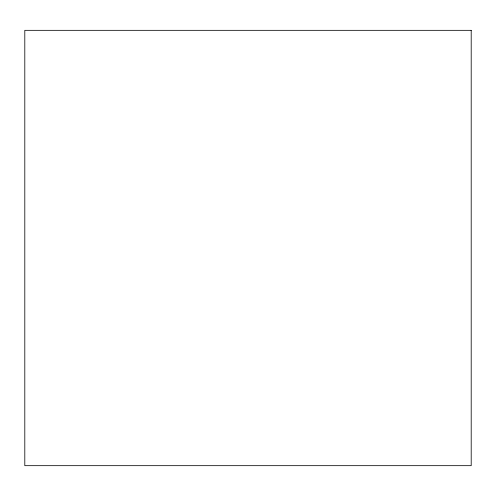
<?xml version="1.0" encoding="UTF-8"?>
<svg xmlns="http://www.w3.org/2000/svg" width="496" height="496" viewBox="0 0 496 496"><rect width="100%" height="100%" fill="white"/><g stroke="black" fill="none" stroke-linecap="round" stroke-linejoin="round"><path stroke-width="0.74" d="M471.2 30.33L24.8 30.33L24.8 465.67L471.2 465.67L471.2 30.33"/></g></svg>
